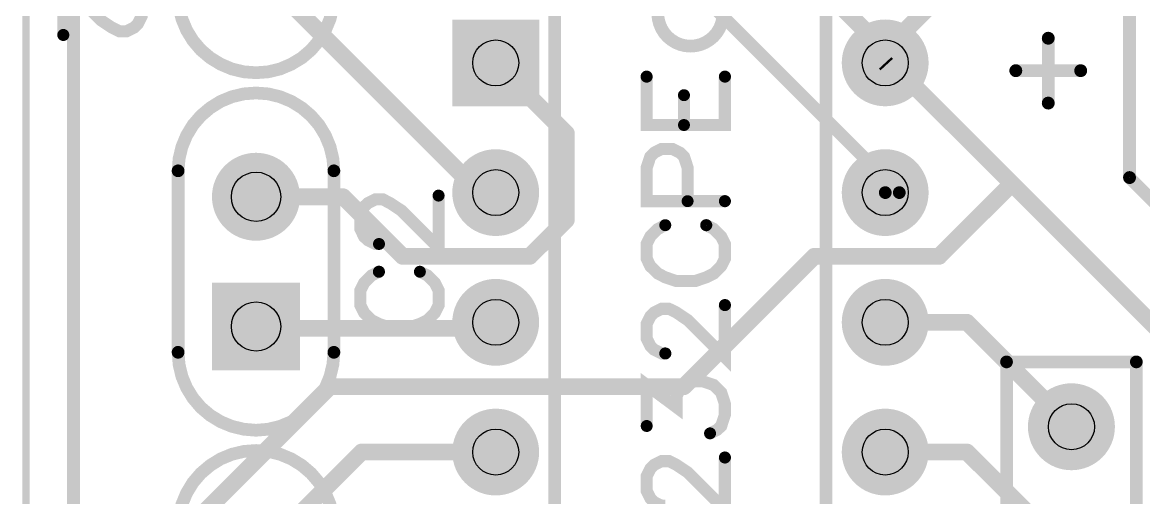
# Model space of a CAD drawing. Extents: x 0 to 2.88, y -0.23 to 2.17.
# Drawn here: x -0.003 to 0.861, y 1.117 to 1.484 of the extents above; entities that cross this region are included whole.
import ezdxf

# ---------------------------------------------------------------- set-up
doc = ezdxf.new("R2010")
doc.units = 0
for name, color, linetype in [('Board_Outline', 13, 'CONTINUOUS'), ('Bottom', 6, 'CONTINUOUS'), ('Bottom_Mask', 10, 'CONTINUOUS'), ('Drill_Bottom', 8, 'CONTINUOUS'), ('Drill_Top', 7, 'CONTINUOUS'), ('Top', 5, 'CONTINUOUS'), ('Top_Assy', 1, 'CONTINUOUS'), ('Top_Mask', 3, 'CONTINUOUS'), ('Top_Silk', 2, 'CONTINUOUS')]:
    doc.layers.add(name, color=color, linetype=linetype)

msp = doc.modelspace()

# ---------------------------------------------------------------- linework, layer by layer
at = {"layer": 'Board_Outline', "linetype": 'CONTINUOUS', "const_width": 0.0055}
msp.add_lwpolyline([(0, 2.1654), (2.874, 2.1654), (2.874, 0), (0, 0), (0, 2.1654)], dxfattribs=at)
at = {"layer": 'Bottom', "linetype": 'CONTINUOUS'}
for points, const_width in [([(0.6618, 1.4618), (0.7839, 1.5839)], 0.013), ([(0.0366, 0.5572), (0.0366, 1.5741)], 0.0098), ([(0.85, 1.5437), (0.85, 1.364)], 0.0098), ([(0.5861, 1.5375), (0.6618, 1.4618)], 0.013), ([(0.3496, 1.3524), (0.1772, 1.5248)], 0.013), ([(0.525, 1.5), (0.6726, 1.3524)], 0.0098), ([(0.6618, 1.4524), (0.6618, 1.4618)], 0.013), ([(0.4161, 1.3981), (0.3618, 1.4524)], 0.013), ([(0.663, 1.4511), (0.6618, 1.4524)], 0.013), ([(0.6676, 1.4511), (0.663, 1.4511)], 0.013), ([(0.7594, 1.3594), (0.6676, 1.4511)], 0.013), ([(0.4161, 1.3313), (0.4161, 1.3981)], 0.013), ([(0.7033, 1.3033), (0.7594, 1.3594)], 0.013), ([(0.8804, 1.2383), (0.7594, 1.3594)], 0.013), ([(0.85, 1.364), (0.9073, 1.3067)], 0.0098), ([(0.3618, 1.3524), (0.3496, 1.3524)], 0.013), ([(0.6726, 1.3524), (0.6618, 1.3524)], 0.0098), ([(0.1772, 1.3492), (0.2442, 1.3492)], 0.013), ([(0.2442, 1.3492), (0.2901, 1.3033)], 0.013), ([(0.388, 1.3033), (0.4161, 1.3313)], 0.013), ([(0.2901, 1.3033), (0.388, 1.3033)], 0.013), ([(0.5067, 1.2028), (0.6073, 1.3033)], 0.013), ([(0.6073, 1.3033), (0.7033, 1.3033)], 0.013), ([(0.1772, 1.2478), (0.1772, 1.2492)], 0.013), ([(0.3618, 1.2478), (0.1772, 1.2478)], 0.013), ([(0.3618, 1.2524), (0.3618, 1.2478)], 0.013), ([(0.6618, 1.2524), (0.7248, 1.2524)], 0.013), ([(0.7248, 1.2524), (0.8053, 1.1719)], 0.013), ([(0.0688, 1.0375), (0.234, 1.2028)], 0.013), ([(0.234, 1.2028), (0.5067, 1.2028)], 0.013), ([(0.1772, 1.071), (0.2585, 1.1524)], 0.013), ([(0.2585, 1.1524), (0.3618, 1.1524)], 0.013), ([(0.6618, 1.1524), (0.7248, 1.1524)], 0.013), ([(0.7248, 1.1524), (0.8053, 1.0719)], 0.013)]:
    msp.add_lwpolyline(points, dxfattribs=dict(at, const_width=const_width))
for points, const_width in [([(0.6766, 1.4524, 1), (0.647, 1.4524, 1), (0.6766, 1.4524, 1)], 0.0295), ([(0.6586, 1.4618, 1), (0.6651, 1.4618, 1), (0.6586, 1.4618, 1)], 0.0065), ([(0.6586, 1.4618, 1), (0.6651, 1.4618, 1), (0.6586, 1.4618, 1)], 0.0065), ([(0.6586, 1.4618, 1), (0.6651, 1.4618, 1), (0.6586, 1.4618, 1)], 0.0065), ([(0.3586, 1.4524, 1), (0.3651, 1.4524, 1), (0.3586, 1.4524, 1)], 0.0065), ([(0.6586, 1.4524, 1), (0.6651, 1.4524, 1), (0.6586, 1.4524, 1)], 0.0065), ([(0.6586, 1.4524, 1), (0.6651, 1.4524, 1), (0.6586, 1.4524, 1)], 0.0065), ([(0.6598, 1.4511, 1), (0.6663, 1.4511, 1), (0.6598, 1.4511, 1)], 0.0065), ([(0.6598, 1.4511, 1), (0.6663, 1.4511, 1), (0.6598, 1.4511, 1)], 0.0065), ([(0.6644, 1.4511, 1), (0.6709, 1.4511, 1), (0.6644, 1.4511, 1)], 0.0065), ([(0.6644, 1.4511, 1), (0.6709, 1.4511, 1), (0.6644, 1.4511, 1)], 0.0065), ([(0.4129, 1.3981, 1), (0.4194, 1.3981, 1), (0.4129, 1.3981, 1)], 0.0065), ([(0.4129, 1.3981, 1), (0.4194, 1.3981, 1), (0.4129, 1.3981, 1)], 0.0065), ([(0.3766, 1.3524, 1), (0.347, 1.3524, 1), (0.3766, 1.3524, 1)], 0.0295), ([(0.6766, 1.3524, 1), (0.647, 1.3524, 1), (0.6766, 1.3524, 1)], 0.0295), ([(0.1922, 1.3492, 1), (0.1622, 1.3492, 1), (0.1922, 1.3492, 1)], 0.03), ([(0.7561, 1.3594, 1), (0.7626, 1.3594, 1), (0.7561, 1.3594, 1)], 0.0065), ([(0.7561, 1.3594, 1), (0.7626, 1.3594, 1), (0.7561, 1.3594, 1)], 0.0065), ([(0.7561, 1.3594, 1), (0.7626, 1.3594, 1), (0.7561, 1.3594, 1)], 0.0065), ([(0.8475, 1.364, 1), (0.8525, 1.364, 1), (0.8475, 1.364, 1)], 0.0049), ([(0.8475, 1.364, 1), (0.8525, 1.364, 1), (0.8475, 1.364, 1)], 0.0049), ([(0.3464, 1.3524, 1), (0.3529, 1.3524, 1), (0.3464, 1.3524, 1)], 0.0065), ([(0.3464, 1.3524, 1), (0.3529, 1.3524, 1), (0.3464, 1.3524, 1)], 0.0065), ([(0.3586, 1.3524, 1), (0.3651, 1.3524, 1), (0.3586, 1.3524, 1)], 0.0065), ([(0.6594, 1.3524, 1), (0.6643, 1.3524, 1), (0.6594, 1.3524, 1)], 0.0049), ([(0.6702, 1.3524, 1), (0.6751, 1.3524, 1), (0.6702, 1.3524, 1)], 0.0049), ([(0.6702, 1.3524, 1), (0.6751, 1.3524, 1), (0.6702, 1.3524, 1)], 0.0049), ([(0.1739, 1.3492, 1), (0.1804, 1.3492, 1), (0.1739, 1.3492, 1)], 0.0065), ([(0.2409, 1.3492, 1), (0.2474, 1.3492, 1), (0.2409, 1.3492, 1)], 0.0065), ([(0.2409, 1.3492, 1), (0.2474, 1.3492, 1), (0.2409, 1.3492, 1)], 0.0065), ([(0.4129, 1.3313, 1), (0.4194, 1.3313, 1), (0.4129, 1.3313, 1)], 0.0065), ([(0.4129, 1.3313, 1), (0.4194, 1.3313, 1), (0.4129, 1.3313, 1)], 0.0065), ([(0.2869, 1.3033, 1), (0.2934, 1.3033, 1), (0.2869, 1.3033, 1)], 0.0065), ([(0.2869, 1.3033, 1), (0.2934, 1.3033, 1), (0.2869, 1.3033, 1)], 0.0065), ([(0.3848, 1.3033, 1), (0.3913, 1.3033, 1), (0.3848, 1.3033, 1)], 0.0065), ([(0.3848, 1.3033, 1), (0.3913, 1.3033, 1), (0.3848, 1.3033, 1)], 0.0065), ([(0.604, 1.3033, 1), (0.6105, 1.3033, 1), (0.604, 1.3033, 1)], 0.0065), ([(0.604, 1.3033, 1), (0.6105, 1.3033, 1), (0.604, 1.3033, 1)], 0.0065), ([(0.7001, 1.3033, 1), (0.7066, 1.3033, 1), (0.7001, 1.3033, 1)], 0.0065), ([(0.7001, 1.3033, 1), (0.7066, 1.3033, 1), (0.7001, 1.3033, 1)], 0.0065), ([(0.3766, 1.2524, 1), (0.347, 1.2524, 1), (0.3766, 1.2524, 1)], 0.0295), ([(0.6766, 1.2524, 1), (0.647, 1.2524, 1), (0.6766, 1.2524, 1)], 0.0295), ([(0.1739, 1.2492, 1), (0.1804, 1.2492, 1), (0.1739, 1.2492, 1)], 0.0065), ([(0.1739, 1.2478, 1), (0.1804, 1.2478, 1), (0.1739, 1.2478, 1)], 0.0065), ([(0.1739, 1.2478, 1), (0.1804, 1.2478, 1), (0.1739, 1.2478, 1)], 0.0065), ([(0.3586, 1.2524, 1), (0.3651, 1.2524, 1), (0.3586, 1.2524, 1)], 0.0065), ([(0.3586, 1.2478, 1), (0.3651, 1.2478, 1), (0.3586, 1.2478, 1)], 0.0065), ([(0.3586, 1.2478, 1), (0.3651, 1.2478, 1), (0.3586, 1.2478, 1)], 0.0065), ([(0.6586, 1.2524, 1), (0.6651, 1.2524, 1), (0.6586, 1.2524, 1)], 0.0065), ([(0.7215, 1.2524, 1), (0.728, 1.2524, 1), (0.7215, 1.2524, 1)], 0.0065), ([(0.7215, 1.2524, 1), (0.728, 1.2524, 1), (0.7215, 1.2524, 1)], 0.0065), ([(0.2308, 1.2028, 1), (0.2373, 1.2028, 1), (0.2308, 1.2028, 1)], 0.0065), ([(0.2308, 1.2028, 1), (0.2373, 1.2028, 1), (0.2308, 1.2028, 1)], 0.0065), ([(0.5034, 1.2028, 1), (0.5099, 1.2028, 1), (0.5034, 1.2028, 1)], 0.0065), ([(0.5034, 1.2028, 1), (0.5099, 1.2028, 1), (0.5034, 1.2028, 1)], 0.0065), ([(0.82, 1.1719, 1), (0.7905, 1.1719, 1), (0.82, 1.1719, 1)], 0.0295), ([(0.3766, 1.1524, 1), (0.347, 1.1524, 1), (0.3766, 1.1524, 1)], 0.0295), ([(0.6766, 1.1524, 1), (0.647, 1.1524, 1), (0.6766, 1.1524, 1)], 0.0295), ([(0.802, 1.1719, 1), (0.8085, 1.1719, 1), (0.802, 1.1719, 1)], 0.0065), ([(0.2552, 1.1524, 1), (0.2617, 1.1524, 1), (0.2552, 1.1524, 1)], 0.0065), ([(0.2552, 1.1524, 1), (0.2617, 1.1524, 1), (0.2552, 1.1524, 1)], 0.0065), ([(0.3586, 1.1524, 1), (0.3651, 1.1524, 1), (0.3586, 1.1524, 1)], 0.0065), ([(0.6586, 1.1524, 1), (0.6651, 1.1524, 1), (0.6586, 1.1524, 1)], 0.0065), ([(0.7215, 1.1524, 1), (0.728, 1.1524, 1), (0.7215, 1.1524, 1)], 0.0065), ([(0.7215, 1.1524, 1), (0.728, 1.1524, 1), (0.7215, 1.1524, 1)], 0.0065)]:
    msp.add_lwpolyline(points, format="xyb", dxfattribs=dict(at, const_width=const_width))
at = {"layer": 'Bottom'}
for points in [[(0.3323, 1.4819), (0.3913, 1.4819), (0.3323, 1.4228), (0.3913, 1.4228)], [(0.1472, 1.2792), (0.2072, 1.2792), (0.1472, 1.2192), (0.2072, 1.2192)]]:
    msp.add_solid(points, dxfattribs=at)
at = {"layer": 'Bottom_Mask', "linetype": 'CONTINUOUS'}
for points, const_width in [([(0.6785, 1.4524, 1), (0.6451, 1.4524, 1), (0.6785, 1.4524, 1)], 0.0335), ([(0.6451, 1.4524, 1), (0.6785, 1.4524, 1), (0.6451, 1.4524, 1)], 0.0335), ([(0.1941, 1.3492, 1), (0.1602, 1.3492, 1), (0.1941, 1.3492, 1)], 0.0339), ([(0.1602, 1.3492, 1), (0.1941, 1.3492, 1), (0.1602, 1.3492, 1)], 0.0339), ([(0.3785, 1.3524, 1), (0.3451, 1.3524, 1), (0.3785, 1.3524, 1)], 0.0335), ([(0.3451, 1.3524, 1), (0.3785, 1.3524, 1), (0.3451, 1.3524, 1)], 0.0335), ([(0.6785, 1.3524, 1), (0.6451, 1.3524, 1), (0.6785, 1.3524, 1)], 0.0335), ([(0.6451, 1.3524, 1), (0.6785, 1.3524, 1), (0.6451, 1.3524, 1)], 0.0335), ([(0.3785, 1.2524, 1), (0.3451, 1.2524, 1), (0.3785, 1.2524, 1)], 0.0335), ([(0.3451, 1.2524, 1), (0.3785, 1.2524, 1), (0.3451, 1.2524, 1)], 0.0335), ([(0.6785, 1.2524, 1), (0.6451, 1.2524, 1), (0.6785, 1.2524, 1)], 0.0335), ([(0.6451, 1.2524, 1), (0.6785, 1.2524, 1), (0.6451, 1.2524, 1)], 0.0335), ([(0.822, 1.1719, 1), (0.7885, 1.1719, 1), (0.822, 1.1719, 1)], 0.0335), ([(0.7885, 1.1719, 1), (0.822, 1.1719, 1), (0.7885, 1.1719, 1)], 0.0335), ([(0.3785, 1.1524, 1), (0.3451, 1.1524, 1), (0.3785, 1.1524, 1)], 0.0335), ([(0.3451, 1.1524, 1), (0.3785, 1.1524, 1), (0.3451, 1.1524, 1)], 0.0335), ([(0.6785, 1.1524, 1), (0.6451, 1.1524, 1), (0.6785, 1.1524, 1)], 0.0335), ([(0.6451, 1.1524, 1), (0.6785, 1.1524, 1), (0.6451, 1.1524, 1)], 0.0335)]:
    msp.add_lwpolyline(points, format="xyb", dxfattribs=dict(at, const_width=const_width))
at = {"layer": 'Bottom_Mask'}
for points in [[(0.3283, 1.4858), (0.3953, 1.4858), (0.3283, 1.4189), (0.3953, 1.4189)], [(0.1432, 1.2831), (0.2111, 1.2831), (0.1432, 1.2153), (0.2111, 1.2153)]]:
    msp.add_solid(points, dxfattribs=at)
at = {"layer": 'Drill_Bottom'}
for centre, radius in [((0.3618, 1.4524), 0.0177), ((0.6618, 1.4524), 0.0177), ((0.1772, 1.3492), 0.019), ((0.3618, 1.3524), 0.0177), ((0.6618, 1.3524), 0.0177), ((0.3618, 1.2524), 0.0177), ((0.6618, 1.2524), 0.0177), ((0.1772, 1.2492), 0.019), ((0.8053, 1.1719), 0.0177), ((0.3618, 1.1524), 0.0177), ((0.6618, 1.1524), 0.0177)]:
    msp.add_circle(centre, radius, dxfattribs=at)
at = {"layer": 'Drill_Top'}
for centre, radius in [((0.3618, 1.4524), 0.0177), ((0.6618, 1.4524), 0.0177), ((0.1772, 1.3492), 0.019), ((0.3618, 1.3524), 0.0177), ((0.6618, 1.3524), 0.0177), ((0.3618, 1.2524), 0.0177), ((0.6618, 1.2524), 0.0177), ((0.1772, 1.2492), 0.019), ((0.8053, 1.1719), 0.0177), ((0.3618, 1.1524), 0.0177), ((0.6618, 1.1524), 0.0177)]:
    msp.add_circle(centre, radius, dxfattribs=at)
at = {"layer": 'Top', "linetype": 'CONTINUOUS'}
for points, const_width in [([(0.6766, 1.4524, 1), (0.647, 1.4524, 1), (0.6766, 1.4524, 1)], 0.0295), ([(0.3766, 1.3524, 1), (0.347, 1.3524, 1), (0.3766, 1.3524, 1)], 0.0295), ([(0.6766, 1.3524, 1), (0.647, 1.3524, 1), (0.6766, 1.3524, 1)], 0.0295), ([(0.1922, 1.3492, 1), (0.1622, 1.3492, 1), (0.1922, 1.3492, 1)], 0.03), ([(0.3766, 1.2524, 1), (0.347, 1.2524, 1), (0.3766, 1.2524, 1)], 0.0295), ([(0.6766, 1.2524, 1), (0.647, 1.2524, 1), (0.6766, 1.2524, 1)], 0.0295), ([(0.82, 1.1719, 1), (0.7905, 1.1719, 1), (0.82, 1.1719, 1)], 0.0295), ([(0.3766, 1.1524, 1), (0.347, 1.1524, 1), (0.3766, 1.1524, 1)], 0.0295), ([(0.6766, 1.1524, 1), (0.647, 1.1524, 1), (0.6766, 1.1524, 1)], 0.0295)]:
    msp.add_lwpolyline(points, format="xyb", dxfattribs=dict(at, const_width=const_width))
at = {"layer": 'Top'}
for points in [[(0.3323, 1.4819), (0.3913, 1.4819), (0.3323, 1.4228), (0.3913, 1.4228)], [(0.1472, 1.2792), (0.2072, 1.2792), (0.1472, 1.2192), (0.2072, 1.2192)]]:
    msp.add_solid(points, dxfattribs=at)
at = {"layer": 'Top_Assy', "linetype": 'CONTINUOUS', "const_width": 0.0093}
msp.add_lwpolyline([(0.0746, 1.5112), (0.0775, 1.5112), (0.0833, 1.5083), (0.0861, 1.5055), (0.089, 1.4997), (0.089, 1.4882), (0.0861, 1.4825), (0.0833, 1.4797), (0.0775, 1.4768), (0.0718, 1.4768), (0.066, 1.4797), (0.0575, 1.4854), (0.0287, 1.5141), (0.0287, 1.4739)], dxfattribs=at)
at = {"layer": 'Top_Assy', "linetype": 'CONTINUOUS', "const_width": 0.0046}
msp.add_lwpolyline([(0.0264, 1.4739, 1), (0.0311, 1.4739, 1), (0.0264, 1.4739, 1)], format="xyb", dxfattribs=at)
at = {"layer": 'Top_Mask', "linetype": 'CONTINUOUS'}
for points, const_width in [([(0.6785, 1.4524, 1), (0.6451, 1.4524, 1), (0.6785, 1.4524, 1)], 0.0335), ([(0.6451, 1.4524, 1), (0.6785, 1.4524, 1), (0.6451, 1.4524, 1)], 0.0335), ([(0.1941, 1.3492, 1), (0.1602, 1.3492, 1), (0.1941, 1.3492, 1)], 0.0339), ([(0.1602, 1.3492, 1), (0.1941, 1.3492, 1), (0.1602, 1.3492, 1)], 0.0339), ([(0.3785, 1.3524, 1), (0.3451, 1.3524, 1), (0.3785, 1.3524, 1)], 0.0335), ([(0.3451, 1.3524, 1), (0.3785, 1.3524, 1), (0.3451, 1.3524, 1)], 0.0335), ([(0.6785, 1.3524, 1), (0.6451, 1.3524, 1), (0.6785, 1.3524, 1)], 0.0335), ([(0.6451, 1.3524, 1), (0.6785, 1.3524, 1), (0.6451, 1.3524, 1)], 0.0335), ([(0.3785, 1.2524, 1), (0.3451, 1.2524, 1), (0.3785, 1.2524, 1)], 0.0335), ([(0.3451, 1.2524, 1), (0.3785, 1.2524, 1), (0.3451, 1.2524, 1)], 0.0335), ([(0.6785, 1.2524, 1), (0.6451, 1.2524, 1), (0.6785, 1.2524, 1)], 0.0335), ([(0.6451, 1.2524, 1), (0.6785, 1.2524, 1), (0.6451, 1.2524, 1)], 0.0335), ([(0.822, 1.1719, 1), (0.7885, 1.1719, 1), (0.822, 1.1719, 1)], 0.0335), ([(0.7885, 1.1719, 1), (0.822, 1.1719, 1), (0.7885, 1.1719, 1)], 0.0335), ([(0.3785, 1.1524, 1), (0.3451, 1.1524, 1), (0.3785, 1.1524, 1)], 0.0335), ([(0.3451, 1.1524, 1), (0.3785, 1.1524, 1), (0.3451, 1.1524, 1)], 0.0335), ([(0.6785, 1.1524, 1), (0.6451, 1.1524, 1), (0.6785, 1.1524, 1)], 0.0335), ([(0.6451, 1.1524, 1), (0.6785, 1.1524, 1), (0.6451, 1.1524, 1)], 0.0335)]:
    msp.add_lwpolyline(points, format="xyb", dxfattribs=dict(at, const_width=const_width))
at = {"layer": 'Top_Mask'}
for points in [[(0.3283, 1.4858), (0.3953, 1.4858), (0.3283, 1.4189), (0.3953, 1.4189)], [(0.1432, 1.2831), (0.2111, 1.2831), (0.1432, 1.2153), (0.2111, 1.2153)]]:
    msp.add_solid(points, dxfattribs=at)
at = {"layer": 'Top_Silk', "linetype": 'CONTINUOUS'}
for points, const_width in [([(0.1172, 1.5049), (0.1179, 1.4955), (0.1201, 1.4863), (0.1237, 1.4776), (0.1286, 1.4696), (0.1347, 1.4624), (0.1419, 1.4563), (0.1499, 1.4514), (0.1586, 1.4477), (0.1678, 1.4455), (0.1772, 1.4448), (0.1866, 1.4455), (0.1957, 1.4477), (0.2044, 1.4514), (0.2125, 1.4563), (0.2196, 1.4624), (0.2257, 1.4696), (0.2306, 1.4776), (0.2342, 1.4863), (0.2364, 1.4955), (0.2372, 1.5049)], 0.0098), ([(0.4073, 1.4902), (0.4073, 0.7146)], 0.0098), ([(0.4867, 1.4902), (0.487, 1.4863), (0.488, 1.4825), (0.4895, 1.4789), (0.4916, 1.4755), (0.4941, 1.4726), (0.4971, 1.4701), (0.5005, 1.468), (0.5041, 1.4665), (0.5079, 1.4656), (0.5118, 1.4653), (0.5157, 1.4656), (0.5195, 1.4665), (0.5231, 1.468), (0.5265, 1.4701), (0.5295, 1.4726), (0.532, 1.4755), (0.5341, 1.4789), (0.5356, 1.4825), (0.5366, 1.4863), (0.5369, 1.4902)], 0.0098), ([(0.6163, 1.4902), (0.6163, 0.7146)], 0.0098), ([(0.7874, 1.4214), (0.7874, 1.4714)], 0.0098), ([(0.8124, 1.4464), (0.7624, 1.4464)], 0.0098), ([(0.4781, 1.4418), (0.4781, 1.4045), (0.5383, 1.4045), (0.5383, 1.4418)], 0.0093), ([(0.2372, 1.3692), (0.2364, 1.3785), (0.2342, 1.3877), (0.2306, 1.3964), (0.2257, 1.4045), (0.2196, 1.4116), (0.2125, 1.4177), (0.2044, 1.4227), (0.1957, 1.4263), (0.1866, 1.4285), (0.1772, 1.4292), (0.1678, 1.4285), (0.1586, 1.4263), (0.1499, 1.4227), (0.1419, 1.4177), (0.1347, 1.4116), (0.1286, 1.4045), (0.1237, 1.3964), (0.1201, 1.3877), (0.1179, 1.3785), (0.1172, 1.3692)], 0.0098), ([(0.5068, 1.4045), (0.5068, 1.4275)], 0.0093), ([(0.5096, 1.3458), (0.5096, 1.3717), (0.5068, 1.3802), (0.5039, 1.3831), (0.4981, 1.386), (0.4895, 1.386), (0.4838, 1.3831), (0.4809, 1.3802), (0.4781, 1.3717), (0.4781, 1.3458), (0.5383, 1.3458)], 0.0093), ([(0.1172, 1.2293), (0.1172, 1.3692)], 0.0098), ([(0.2372, 1.2293), (0.2372, 1.3692)], 0.0098), ([(0.2719, 1.3128), (0.2691, 1.3128), (0.2633, 1.3157), (0.2604, 1.3185), (0.2576, 1.3243), (0.2576, 1.3358), (0.2604, 1.3415), (0.2633, 1.3443), (0.2691, 1.3472), (0.2748, 1.3472), (0.2805, 1.3443), (0.2891, 1.3386), (0.3178, 1.3099), (0.3178, 1.3501)], 0.0093), ([(0.4924, 1.3273), (0.4867, 1.3244), (0.4809, 1.3186), (0.4781, 1.3129), (0.4781, 1.3015), (0.4809, 1.2957), (0.4867, 1.29), (0.4924, 1.2871), (0.501, 1.2842), (0.5154, 1.2842), (0.5239, 1.2871), (0.5297, 1.29), (0.5354, 1.2957), (0.5383, 1.3015), (0.5383, 1.3129), (0.5354, 1.3186), (0.5297, 1.3244), (0.5239, 1.3273)], 0.0093), ([(0.2718, 1.2914), (0.2661, 1.2885), (0.2604, 1.2828), (0.2575, 1.277), (0.2575, 1.2656), (0.2604, 1.2598), (0.2661, 1.2541), (0.2718, 1.2512), (0.2805, 1.2483), (0.2949, 1.2483), (0.3034, 1.2512), (0.3092, 1.2541), (0.3149, 1.2598), (0.3178, 1.2656), (0.3178, 1.277), (0.3149, 1.2828), (0.3092, 1.2885), (0.3034, 1.2914)], 0.0093), ([(0.4924, 1.2284), (0.4896, 1.2284), (0.4838, 1.2313), (0.481, 1.2341), (0.4781, 1.2399), (0.4781, 1.2514), (0.481, 1.2571), (0.4838, 1.2599), (0.4896, 1.2628), (0.4953, 1.2628), (0.5011, 1.2599), (0.5096, 1.2542), (0.5383, 1.2255), (0.5383, 1.2657)], 0.0093), ([(0.1172, 1.2293), (0.1179, 1.2199), (0.1201, 1.2107), (0.1237, 1.202), (0.1286, 1.194), (0.1347, 1.1868), (0.1419, 1.1807), (0.1499, 1.1758), (0.1586, 1.1722), (0.1678, 1.17), (0.1772, 1.1692), (0.1866, 1.17), (0.1957, 1.1722), (0.2044, 1.1758), (0.2125, 1.1807), (0.2196, 1.1868), (0.2257, 1.194), (0.2306, 1.202), (0.2342, 1.2107), (0.2364, 1.2199), (0.2372, 1.2293)], 0.0098), ([(0.8553, 1.2219), (0.7553, 1.2219)], 0.0098), ([(0.7553, 0.8969), (0.7553, 1.2219)], 0.0098), ([(0.8553, 0.8219), (0.8553, 1.2219)], 0.0098), ([(0.4781, 1.1725), (0.4781, 1.2041), (0.5011, 1.1869), (0.5011, 1.1955), (0.5039, 1.2012), (0.5068, 1.2041), (0.5154, 1.207), (0.5211, 1.207), (0.5297, 1.2041), (0.5355, 1.1983), (0.5383, 1.1897), (0.5383, 1.1811), (0.5355, 1.1725), (0.5326, 1.1697), (0.5269, 1.1668)], 0.0093), ([(0.2372, 1.0936), (0.2364, 1.103), (0.2342, 1.1121), (0.2306, 1.1208), (0.2257, 1.1289), (0.2196, 1.136), (0.2125, 1.1421), (0.2044, 1.1471), (0.1957, 1.1507), (0.1866, 1.1529), (0.1772, 1.1536), (0.1678, 1.1529), (0.1586, 1.1507), (0.1499, 1.1471), (0.1419, 1.1421), (0.1347, 1.136), (0.1286, 1.1289), (0.1237, 1.1208), (0.1201, 1.1121), (0.1179, 1.103), (0.1172, 1.0936)], 0.0098), ([(0.4924, 1.111), (0.4896, 1.111), (0.4838, 1.1138), (0.481, 1.1167), (0.4781, 1.1224), (0.4781, 1.1339), (0.481, 1.1396), (0.4838, 1.1425), (0.4896, 1.1454), (0.4953, 1.1454), (0.5011, 1.1425), (0.5096, 1.1368), (0.5383, 1.1081), (0.5383, 1.1482)], 0.0093)]:
    msp.add_lwpolyline(points, dxfattribs=dict(at, const_width=const_width))
for points, const_width in [([(0.7849, 1.4714, 1), (0.7899, 1.4714, 1), (0.7849, 1.4714, 1)], 0.0049), ([(0.7599, 1.4464, 1), (0.7649, 1.4464, 1), (0.7599, 1.4464, 1)], 0.0049), ([(0.8099, 1.4464, 1), (0.8149, 1.4464, 1), (0.8099, 1.4464, 1)], 0.0049), ([(0.4757, 1.4418, 1), (0.4804, 1.4418, 1), (0.4757, 1.4418, 1)], 0.0046), ([(0.536, 1.4418, 1), (0.5407, 1.4418, 1), (0.536, 1.4418, 1)], 0.0046), ([(0.5045, 1.4275, 1), (0.5091, 1.4275, 1), (0.5045, 1.4275, 1)], 0.0046), ([(0.7849, 1.4214, 1), (0.7899, 1.4214, 1), (0.7849, 1.4214, 1)], 0.0049), ([(0.5045, 1.4045, 1), (0.5091, 1.4045, 1), (0.5045, 1.4045, 1)], 0.0046), ([(0.1147, 1.3692, 1), (0.1196, 1.3692, 1), (0.1147, 1.3692, 1)], 0.0049), ([(0.1147, 1.3692, 1), (0.1196, 1.3692, 1), (0.1147, 1.3692, 1)], 0.0049), ([(0.2347, 1.3692, 1), (0.2396, 1.3692, 1), (0.2347, 1.3692, 1)], 0.0049), ([(0.2347, 1.3692, 1), (0.2396, 1.3692, 1), (0.2347, 1.3692, 1)], 0.0049), ([(0.3155, 1.3501, 1), (0.3201, 1.3501, 1), (0.3155, 1.3501, 1)], 0.0046), ([(0.5073, 1.3458, 1), (0.5119, 1.3458, 1), (0.5073, 1.3458, 1)], 0.0046), ([(0.536, 1.3458, 1), (0.5407, 1.3458, 1), (0.536, 1.3458, 1)], 0.0046), ([(0.4901, 1.3273, 1), (0.4947, 1.3273, 1), (0.4901, 1.3273, 1)], 0.0046), ([(0.5216, 1.3273, 1), (0.5263, 1.3273, 1), (0.5216, 1.3273, 1)], 0.0046), ([(0.2696, 1.3128, 1), (0.2742, 1.3128, 1), (0.2696, 1.3128, 1)], 0.0046), ([(0.2695, 1.2914, 1), (0.2742, 1.2914, 1), (0.2695, 1.2914, 1)], 0.0046), ([(0.3011, 1.2914, 1), (0.3057, 1.2914, 1), (0.3011, 1.2914, 1)], 0.0046), ([(0.536, 1.2657, 1), (0.5407, 1.2657, 1), (0.536, 1.2657, 1)], 0.0046), ([(0.1147, 1.2293, 1), (0.1196, 1.2293, 1), (0.1147, 1.2293, 1)], 0.0049), ([(0.1147, 1.2293, 1), (0.1196, 1.2293, 1), (0.1147, 1.2293, 1)], 0.0049), ([(0.2347, 1.2293, 1), (0.2396, 1.2293, 1), (0.2347, 1.2293, 1)], 0.0049), ([(0.2347, 1.2293, 1), (0.2396, 1.2293, 1), (0.2347, 1.2293, 1)], 0.0049), ([(0.4901, 1.2284, 1), (0.4948, 1.2284, 1), (0.4901, 1.2284, 1)], 0.0046), ([(0.7528, 1.2219, 1), (0.7577, 1.2219, 1), (0.7528, 1.2219, 1)], 0.0049), ([(0.7528, 1.2219, 1), (0.7577, 1.2219, 1), (0.7528, 1.2219, 1)], 0.0049), ([(0.8528, 1.2219, 1), (0.8577, 1.2219, 1), (0.8528, 1.2219, 1)], 0.0049), ([(0.8528, 1.2219, 1), (0.8577, 1.2219, 1), (0.8528, 1.2219, 1)], 0.0049), ([(0.4758, 1.1725, 1), (0.4804, 1.1725, 1), (0.4758, 1.1725, 1)], 0.0046), ([(0.5246, 1.1668, 1), (0.5292, 1.1668, 1), (0.5246, 1.1668, 1)], 0.0046), ([(0.536, 1.1482, 1), (0.5407, 1.1482, 1), (0.536, 1.1482, 1)], 0.0046)]:
    msp.add_lwpolyline(points, format="xyb", dxfattribs=dict(at, const_width=const_width))

doc.saveas('drawing.dxf')
